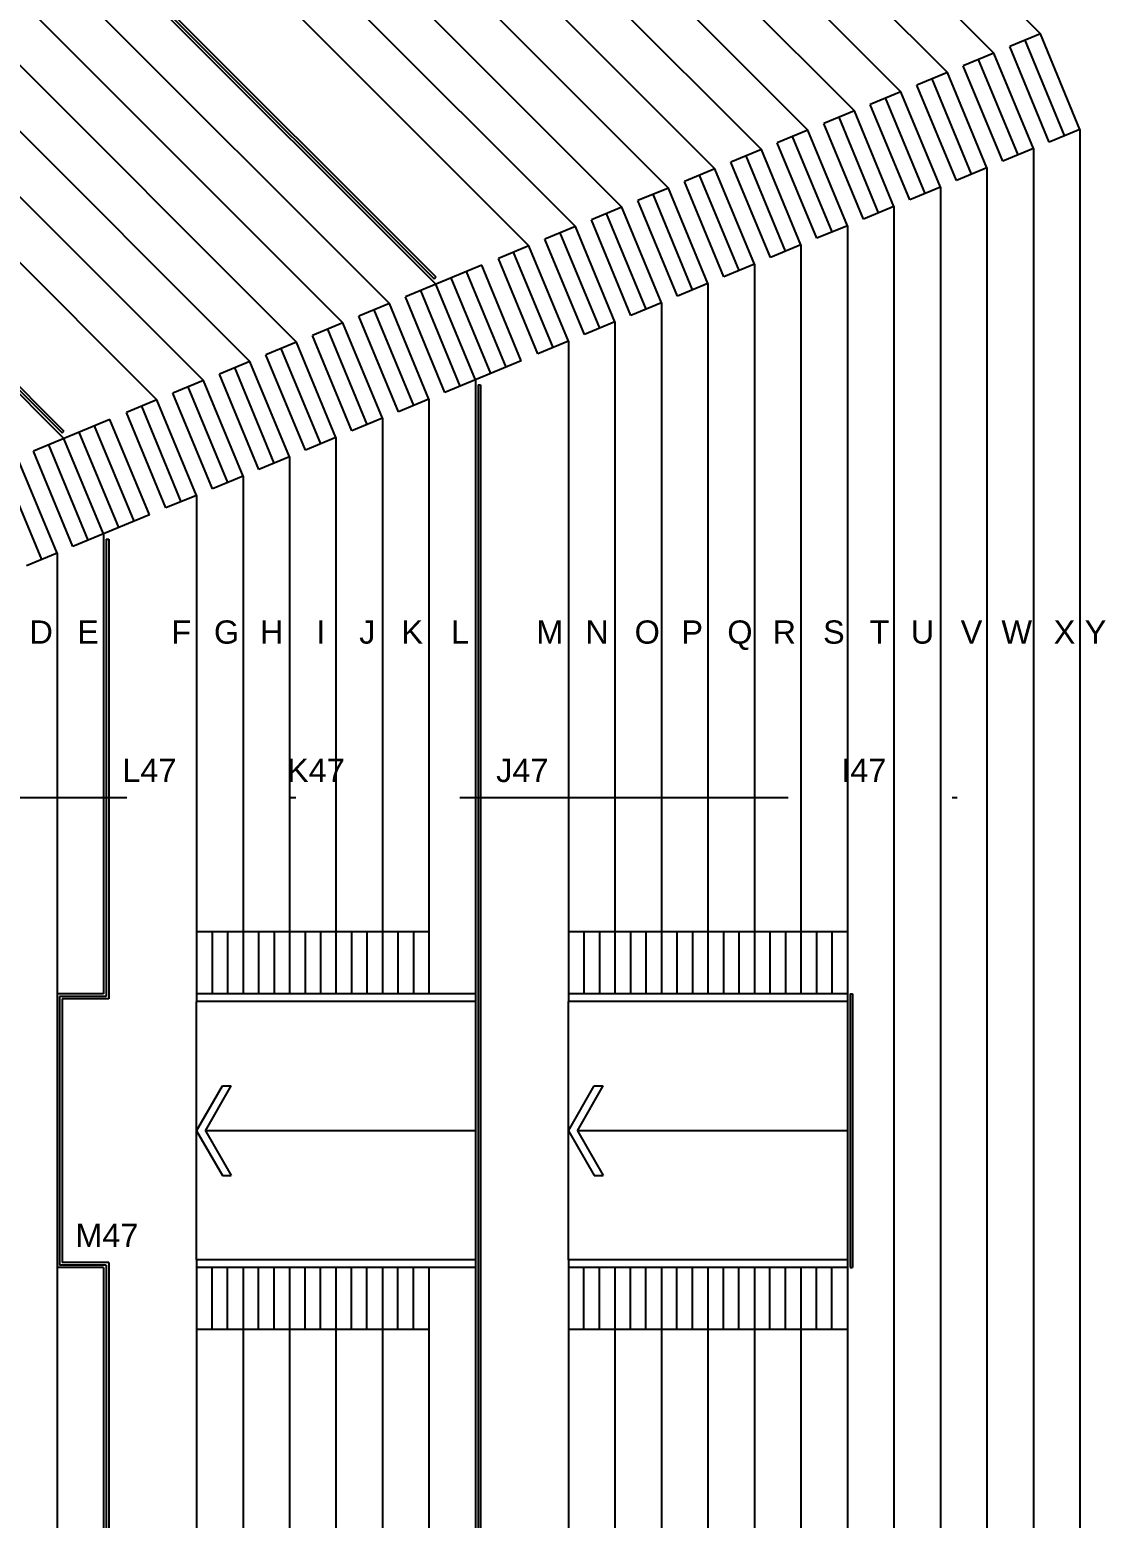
# Model space of a CAD drawing. Extents: x 1306 to 1544, y -75 to 211.
# Drawn here: x 1461.02 to 1481.9, y 127.08 to 155.88 of the extents above; entities that cross this region are included whole.
import ezdxf

# ---------------------------------------------------------------- set-up
doc = ezdxf.new("R2010")
doc.units = 0
doc.header["$LTSCALE"] = 2
doc.linetypes.add('DASHDOT2', pattern=[12.7, 6.35, -3.175, 0, -3.175])
for name, color, linetype in [('ARQUIBANCADA-ARY', 2, 'CONTINUOUS'), ('ESQUADRIA-ARY', 2, 'CONTINUOUS'), ('INDIC-CORTE-TBS', 4, 'DASHDOT2'), ('RAMPA-INT-ARY', 7, 'CONTINUOUS'), ('TEXTO-PB-COR-ARY', 12, 'CONTINUOUS')]:
    doc.layers.add(name, color=color, linetype=linetype)
doc.styles.add('ARIAL', font='arial.ttf', dxfattribs={"height": 0.5})

msp = doc.modelspace()

# ---------------------------------------------------------------- linework, layer by layer
at = {"layer": 'ARQUIBANCADA-ARY'}
for p, q in [((1453.174, 183.212), (1480.581, 155.805)), ((1452.801, 182.312), (1479.681, 155.432)), ((1452.429, 181.412), (1478.781, 155.059)), ((1452.056, 180.512), (1477.881, 154.686)), ((1451.683, 179.612), (1476.981, 154.314)), ((1451.31, 178.712), (1476.081, 153.941)), ((1448.328, 171.512), (1468.881, 150.958)), ((1464.933, 163.816), (1475.181, 153.568)), ((1464.297, 163.18), (1474.281, 153.195)), ((1463.661, 162.543), (1473.381, 152.822)), ((1463.024, 161.907), (1472.481, 152.45)), ((1462.388, 161.27), (1471.581, 152.077)), ((1461.751, 160.634), (1470.681, 151.704)), ((1459.842, 158.725), (1467.981, 150.586)), ((1459.206, 158.088), (1467.081, 150.213)), ((1458.569, 157.452), (1466.181, 149.84)), ((1457.933, 156.816), (1465.281, 149.467)), ((1457.297, 156.179), (1464.381, 149.094)), ((1480.581, 155.805), (1479.99, 155.56)), ((1480.755, 153.712), (1479.99, 155.56)), ((1481.051, 153.835), (1480.286, 155.682)), ((1481.347, 153.957), (1480.581, 155.805)), ((1456.66, 155.543), (1463.481, 148.722)), ((1479.681, 155.432), (1479.09, 155.187)), ((1480.151, 153.462), (1479.386, 155.309)), ((1480.447, 153.584), (1479.681, 155.432)), ((1478.781, 155.059), (1478.19, 154.814)), ((1479.547, 153.211), (1478.781, 155.059)), ((1479.855, 153.339), (1479.09, 155.187)), ((1478.955, 152.966), (1478.19, 154.814)), ((1479.251, 153.089), (1478.486, 154.937)), ((1477.881, 154.686), (1477.29, 154.441)), ((1478.055, 152.594), (1477.29, 154.441)), ((1478.351, 152.716), (1477.586, 154.564)), ((1478.647, 152.839), (1477.881, 154.686)), ((1455.387, 154.27), (1461.681, 147.976)), ((1476.981, 154.314), (1476.39, 154.069)), ((1477.451, 152.343), (1476.686, 154.191)), ((1477.747, 152.466), (1476.981, 154.314)), ((1476.081, 153.941), (1475.49, 153.696)), ((1476.081, 153.941), (1475.49, 153.696)), ((1476.847, 152.093), (1476.081, 153.941)), ((1476.847, 152.093), (1476.081, 153.941)), ((1477.155, 152.221), (1476.39, 154.069)), ((1481.347, 153.957), (1480.755, 153.712)), ((1481.347, 153.957), (1481.347, 115.197)), ((1475.181, 153.568), (1474.59, 153.323)), ((1475.947, 151.72), (1475.181, 153.568)), ((1476.255, 151.848), (1475.49, 153.696)), ((1476.255, 151.848), (1475.49, 153.696)), ((1476.551, 151.971), (1475.786, 153.818)), ((1476.551, 151.971), (1475.786, 153.818)), ((1480.447, 153.584), (1479.855, 153.339)), ((1480.447, 153.584), (1480.447, 115.57)), ((1475.355, 151.475), (1474.59, 153.323)), ((1475.651, 151.598), (1474.886, 153.446)), ((1474.281, 153.195), (1473.69, 152.95)), ((1474.751, 151.225), (1473.986, 153.073)), ((1475.047, 151.347), (1474.281, 153.195)), ((1479.547, 153.211), (1478.955, 152.966)), ((1479.547, 153.211), (1479.547, 115.943)), ((1473.381, 152.822), (1472.79, 152.577)), ((1473.851, 150.852), (1473.086, 152.7)), ((1474.147, 150.975), (1473.381, 152.822)), ((1474.455, 151.102), (1473.69, 152.95)), ((1478.647, 152.839), (1478.055, 152.594)), ((1478.647, 152.839), (1478.647, 116.316)), ((1472.481, 152.45), (1471.89, 152.205)), ((1473.247, 150.602), (1472.481, 152.45)), ((1473.555, 150.73), (1472.79, 152.577)), ((1477.747, 152.466), (1477.155, 152.221)), ((1477.747, 152.466), (1477.747, 116.689)), ((1472.655, 150.357), (1471.89, 152.205)), ((1472.951, 150.479), (1472.186, 152.327)), ((1471.581, 152.077), (1470.99, 151.832)), ((1471.755, 149.984), (1470.99, 151.832)), ((1472.051, 150.107), (1471.286, 151.954)), ((1472.347, 150.229), (1471.581, 152.077)), ((1476.847, 152.093), (1476.255, 151.848)), ((1476.847, 152.093), (1476.255, 151.848)), ((1476.847, 152.093), (1476.847, 117.061)), ((1470.681, 151.704), (1470.09, 151.459)), ((1471.151, 149.734), (1470.386, 151.582)), ((1471.447, 149.856), (1470.681, 151.704)), ((1475.947, 151.72), (1475.355, 151.475)), ((1475.947, 151.72), (1475.947, 137.227)), ((1469.768, 151.326), (1468.29, 150.714)), ((1470.534, 149.478), (1469.768, 151.326)), ((1470.855, 149.611), (1470.09, 151.459)), ((1475.047, 151.347), (1474.455, 151.102)), ((1475.047, 151.347), (1475.047, 137.227)), ((1469.647, 149.111), (1468.881, 150.958)), ((1469.942, 149.233), (1469.177, 151.081)), ((1470.238, 149.356), (1469.473, 151.203)), ((1474.147, 150.975), (1473.555, 150.73)), ((1474.147, 150.975), (1474.147, 137.227)), ((1469.055, 148.866), (1468.29, 150.714)), ((1469.351, 148.988), (1468.586, 150.836)), ((1467.981, 150.586), (1467.39, 150.341)), ((1467.981, 150.586), (1467.39, 150.341)), ((1468.451, 148.615), (1467.686, 150.463)), ((1468.747, 148.738), (1467.981, 150.586)), ((1473.247, 150.602), (1472.655, 150.357)), ((1473.247, 150.602), (1473.247, 137.227)), ((1467.081, 150.213), (1466.49, 149.968)), ((1467.551, 148.243), (1466.786, 150.09)), ((1467.847, 148.365), (1467.081, 150.213)), ((1468.155, 148.493), (1467.39, 150.341)), ((1472.347, 150.229), (1471.755, 149.984)), ((1472.347, 150.229), (1472.347, 137.227)), ((1466.181, 149.84), (1465.59, 149.595)), ((1466.947, 147.992), (1466.181, 149.84)), ((1467.255, 148.12), (1466.49, 149.968)), ((1471.447, 149.856), (1470.855, 149.611)), ((1471.447, 149.856), (1471.447, 137.227)), ((1466.355, 147.747), (1465.59, 149.595)), ((1466.651, 147.87), (1465.886, 149.718)), ((1465.281, 149.467), (1464.69, 149.222)), ((1465.455, 147.375), (1464.69, 149.222)), ((1465.751, 147.497), (1464.986, 149.345)), ((1466.047, 147.619), (1465.281, 149.467)), ((1470.534, 149.478), (1469.055, 148.866)), ((1464.381, 149.094), (1463.79, 148.85)), ((1464.851, 147.124), (1464.086, 148.972)), ((1465.147, 147.247), (1464.381, 149.094)), ((1469.647, 149.111), (1469.647, 120.044)), ((1463.481, 148.722), (1462.89, 148.477)), ((1464.247, 146.874), (1463.481, 148.722)), ((1464.555, 147.002), (1463.79, 148.85)), ((1468.747, 148.738), (1468.155, 148.493)), ((1468.747, 148.738), (1468.747, 137.227)), ((1463.655, 146.629), (1462.89, 148.477)), ((1463.951, 146.751), (1463.186, 148.599)), ((1467.847, 148.365), (1467.255, 148.12)), ((1467.847, 148.365), (1467.847, 137.227)), ((1462.568, 148.343), (1461.09, 147.731)), ((1462.742, 146.251), (1461.977, 148.099)), ((1463.038, 146.373), (1462.273, 148.221)), ((1463.334, 146.496), (1462.568, 148.343)), ((1462.151, 146.006), (1461.386, 147.854)), ((1462.447, 146.128), (1461.681, 147.976)), ((1466.947, 147.992), (1466.355, 147.747)), ((1466.947, 147.992), (1466.947, 137.227)), ((1461.547, 145.756), (1460.781, 147.603)), ((1461.855, 145.883), (1461.09, 147.731)), ((1466.047, 147.619), (1465.455, 147.375)), ((1466.047, 147.619), (1466.047, 137.227)), ((1461.251, 145.633), (1460.486, 147.481)), ((1465.147, 147.247), (1464.555, 147.002)), ((1465.147, 147.247), (1465.147, 137.227)), ((1464.247, 146.874), (1463.655, 146.629)), ((1464.247, 146.874), (1464.247, 137.227)), ((1463.334, 146.496), (1461.855, 145.883)), ((1462.447, 146.128), (1462.447, 137.227)), ((1461.547, 145.756), (1460.955, 145.511)), ((1461.547, 145.756), (1461.547, 137.227)), ((1468.747, 138.427), (1464.247, 138.427)), ((1464.547, 138.427), (1464.547, 137.227)), ((1464.847, 138.427), (1464.847, 137.227)), ((1465.447, 138.427), (1465.447, 137.227)), ((1465.747, 138.427), (1465.747, 137.227)), ((1466.347, 138.427), (1466.347, 137.227)), ((1466.647, 138.427), (1466.647, 137.227)), ((1467.247, 138.427), (1467.247, 137.227)), ((1467.547, 138.427), (1467.547, 137.227)), ((1468.147, 138.427), (1468.147, 137.227)), ((1468.447, 138.427), (1468.447, 137.227)), ((1476.847, 138.427), (1471.447, 138.427)), ((1471.747, 138.427), (1471.747, 137.227)), ((1472.047, 138.427), (1472.047, 137.227)), ((1472.647, 138.427), (1472.647, 137.227)), ((1472.947, 138.427), (1472.947, 137.227)), ((1473.547, 138.427), (1473.547, 137.227)), ((1473.847, 138.427), (1473.847, 137.227)), ((1474.447, 138.427), (1474.447, 137.227)), ((1474.747, 138.427), (1474.747, 137.227)), ((1475.347, 138.427), (1475.347, 137.227)), ((1475.647, 138.427), (1475.647, 137.227)), ((1476.247, 138.427), (1476.247, 137.227)), ((1476.547, 138.427), (1476.547, 137.227)), ((1462.447, 137.227), (1461.547, 137.227)), ((1461.547, 137.227), (1461.547, 131.927)), ((1462.497, 137.177), (1461.597, 137.177)), ((1461.597, 137.177), (1461.597, 131.977)), ((1462.547, 137.127), (1461.647, 137.127)), ((1461.647, 137.127), (1461.647, 132.027)), ((1464.247, 137.227), (1464.247, 137.077)), ((1469.647, 137.227), (1464.247, 137.227)), ((1464.247, 137.227), (1464.247, 137.077)), ((1471.447, 137.227), (1471.447, 137.077)), ((1476.847, 137.227), (1471.447, 137.227)), ((1469.647, 137.077), (1464.247, 137.077)), ((1476.847, 137.077), (1471.447, 137.077)), ((1462.497, 131.977), (1461.597, 131.977)), ((1462.547, 132.027), (1461.647, 132.027)), ((1464.247, 132.077), (1464.247, 131.927)), ((1469.647, 132.077), (1464.247, 132.077)), ((1464.247, 132.077), (1464.247, 131.927)), ((1476.847, 132.077), (1471.447, 132.077)), ((1471.447, 132.077), (1471.447, 131.927)), ((1461.547, 131.927), (1461.547, 123.399)), ((1462.447, 131.927), (1461.547, 131.927)), ((1462.447, 131.927), (1462.447, 123.026)), ((1464.247, 131.927), (1464.247, 122.28)), ((1469.647, 131.927), (1464.247, 131.927)), ((1464.547, 130.727), (1464.547, 131.927)), ((1464.847, 130.727), (1464.847, 131.927)), ((1465.147, 131.927), (1465.147, 121.908)), ((1465.447, 130.727), (1465.447, 131.927)), ((1465.747, 130.727), (1465.747, 131.927)), ((1466.047, 131.927), (1466.047, 121.535)), ((1466.347, 130.727), (1466.347, 131.927)), ((1466.647, 130.727), (1466.647, 131.927)), ((1466.947, 131.927), (1466.947, 121.162)), ((1467.247, 130.727), (1467.247, 131.927)), ((1467.547, 130.727), (1467.547, 131.927)), ((1467.847, 131.927), (1467.847, 120.789)), ((1468.147, 130.727), (1468.147, 131.927)), ((1468.447, 130.727), (1468.447, 131.927)), ((1468.747, 131.927), (1468.747, 120.417)), ((1471.447, 131.927), (1471.447, 119.298)), ((1476.847, 131.927), (1471.447, 131.927)), ((1471.747, 130.727), (1471.747, 131.927)), ((1472.047, 130.727), (1472.047, 131.927)), ((1472.347, 131.927), (1472.347, 118.925)), ((1472.647, 130.727), (1472.647, 131.927)), ((1472.947, 130.727), (1472.947, 131.927)), ((1473.247, 131.927), (1473.247, 118.553)), ((1473.547, 130.727), (1473.547, 131.927)), ((1473.847, 130.727), (1473.847, 131.927)), ((1474.147, 131.927), (1474.147, 118.18)), ((1474.447, 130.727), (1474.447, 131.927)), ((1474.747, 130.727), (1474.747, 131.927)), ((1475.047, 131.927), (1475.047, 117.807)), ((1475.347, 130.727), (1475.347, 131.927)), ((1475.647, 130.727), (1475.647, 131.927)), ((1475.947, 131.927), (1475.947, 117.434)), ((1476.247, 130.727), (1476.247, 131.927)), ((1476.547, 130.727), (1476.547, 131.927)), ((1468.747, 130.727), (1464.247, 130.727)), ((1476.847, 130.727), (1471.447, 130.727))]:
    msp.add_line(p, q, dxfattribs=at)
at = {"layer": 'ESQUADRIA-ARY'}
for p, q in [((1448.434, 171.476), (1468.846, 151.064)), ((1448.469, 171.512), (1468.881, 151.1)), ((1455.387, 154.412), (1461.681, 148.118)), ((1455.387, 154.341), (1461.646, 148.082)), ((1468.846, 151.064), (1468.881, 151.1)), ((1469.697, 149.011), (1469.697, 120.144)), ((1469.697, 149.011), (1469.747, 149.011)), ((1469.747, 149.011), (1469.747, 120.144)), ((1461.646, 148.082), (1461.681, 148.118)), ((1462.497, 146.028), (1462.547, 146.028)), ((1462.497, 146.028), (1462.497, 137.177)), ((1462.547, 146.028), (1462.547, 137.127)), ((1476.897, 137.227), (1476.897, 131.927)), ((1476.897, 137.227), (1476.947, 137.227)), ((1476.947, 137.227), (1476.947, 131.927)), ((1462.497, 131.977), (1462.497, 123.126)), ((1462.547, 132.027), (1462.547, 123.126)), ((1476.897, 131.927), (1476.947, 131.927))]:
    msp.add_line(p, q, dxfattribs=at)
at = {"layer": 'INDIC-CORTE-TBS', "ltscale": 0.5}
msp.add_line((1430.947, 141.027), (1503.657, 141.027), dxfattribs=at)
at = {"layer": 'RAMPA-INT-ARY'}
for p, q in [((1464.247, 132.077), (1464.247, 137.077)), ((1471.447, 132.077), (1471.447, 137.077)), ((1464.247, 134.577), (1464.747, 135.443)), ((1464.42, 134.577), (1464.92, 135.443)), ((1464.747, 135.443), (1464.92, 135.443)), ((1471.447, 134.577), (1471.947, 135.443)), ((1471.62, 134.577), (1472.12, 135.443)), ((1471.947, 135.443), (1472.12, 135.443)), ((1464.247, 134.577), (1464.747, 133.711)), ((1469.647, 134.577), (1464.42, 134.577)), ((1464.42, 134.577), (1464.92, 133.711)), ((1471.447, 134.577), (1471.947, 133.711)), ((1476.847, 134.577), (1471.62, 134.577)), ((1471.62, 134.577), (1472.12, 133.711)), ((1464.747, 133.711), (1464.92, 133.711)), ((1471.947, 133.711), (1472.12, 133.711))]:
    msp.add_line(p, q, dxfattribs=at)

# ---------------------------------------------------------------- texts
at = {"layer": 'TEXTO-PB-COR-ARY', "style": 'ARIAL'}
for s, p in [('D', (1461.013, 144.003)), ('E', (1461.937, 144.003)), ('F', (1463.759, 144.003)), ('G', (1464.584, 144.003)), ('H', (1465.474, 144.003)), ('I', (1466.569, 144.003)), ('J', (1467.396, 144.003)), ('K', (1468.213, 144.003)), ('L', (1469.174, 144.003)), ('M', (1470.823, 144.003)), ('N', (1471.773, 144.003)), ('O', (1472.727, 144.003)), ('P', (1473.632, 144.003)), ('Q', (1474.521, 144.003)), ('R', (1475.397, 144.003)), ('S', (1476.375, 144.003)), ('T', (1477.276, 144.003)), ('U', (1478.073, 144.003)), ('V', (1479.039, 144.003)), ('W', (1479.828, 144.003)), ('X', (1480.839, 144.003)), ('Y', (1481.439, 144.003)), ('L47', (1462.811, 141.325)), ('K47', (1465.999, 141.325)), ('J47', (1470.047, 141.325)), ('I47', (1476.727, 141.325)), ('M47', (1461.9, 132.325))]:
    msp.add_text(s, height=0.45, dxfattribs=at).set_placement(p)

doc.saveas('drawing.dxf')
